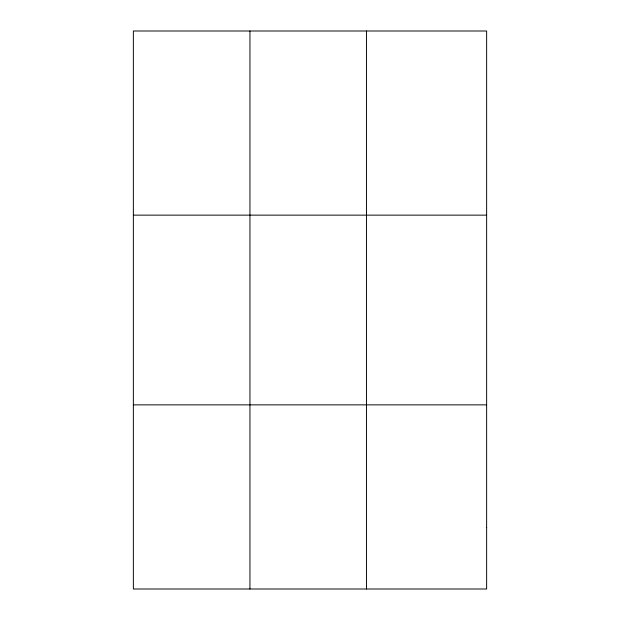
<?xml version="1.0" encoding="UTF-8"?>
<svg xmlns="http://www.w3.org/2000/svg" width="620" height="620" viewBox="0 0 620 620"><rect width="100%" height="100%" fill="white"/><g stroke="black" fill="none" stroke-linecap="round" stroke-linejoin="round"><path stroke-width="0.93" d="M249.945 589L249.945 31M366.521 589L366.521 31M133.362 215.14L486.638 215.14M133.362 404.86L486.638 404.86M486.638 527.62L486.638 589L133.362 589L133.362 31L486.638 31L486.638 527.62"/></g></svg>
